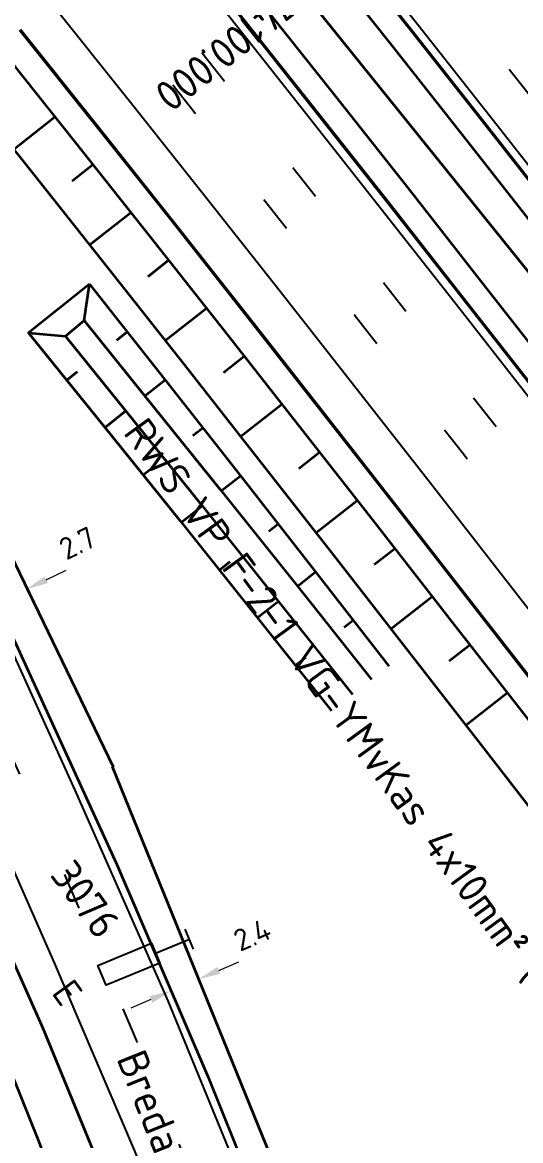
# Model space of a CAD drawing. Header units: metres. Extents: x 134219 to 139080, y 438661 to 444352.
# Drawn here: x 135154.9 to 135195.7, y 443367.6 to 443459.3 of the extents above; entities that cross this region are included whole.
import ezdxf
from ezdxf.enums import TextEntityAlignment as Align

# ---------------------------------------------------------------- set-up
doc = ezdxf.new("R2010")
doc.units = ezdxf.units.M
doc.linetypes.add('13strp', pattern=[4, 1, -3])
doc.linetypes.add('39strp', pattern=[12, 3, -9])
doc.layers.get('DEFPOINTS').update_dxf_attribs({"color": 193})
for name, color, linetype, lineweight in [('N-WE-KL-ET-T18', 1, 'Continuous', 18), ('N-WE-KL-ET-T25', 7, 'Continuous', 25), ('N-WE-KL-ET_LS_OV_ARMATUUR-S', 7, 'Continuous', 25), ('N-WE-KL-ET_LS_OV_ARMATUUR-T18', 1, 'Continuous', 25), ('N-WE-KL-ET_LS_OV_KABEL-G', 10, 'KL-LS-OV-N', 35), ('N-WE-KL-ET_LS_OV_KABEL-M', 7, 'Continuous', 18), ('N-WE-KL-ET_LS_OV_KABEL-T25', 7, 'Continuous', 25), ('Utd-geleiderail-nw', 8, 'glm a2ee v014$0$f2m40080', 35), ('Utd-ondergr-bs', 8, 'Continuous', 35), ('Utd-ondergr-nw', 8, '13strp', 35)]:
    doc.layers.add(name, color=color, linetype=linetype, lineweight=lineweight)
for name, color, linetype in [('N-WE-KL-ET_LS_OV_ARMATUUR-T25', 2, 'Continuous'), ('Utd-weg-bs', 8, 'Continuous'), ('Utd-weg-nw', 8, 'Continuous')]:
    doc.layers.add(name, color=color, linetype=linetype)
doc.styles.add('alm a2ee v011$0$rtw_iso', font='NLCS-ISO.ttf')
doc.styles.add('dtm a2ee v011$0$rtw_iso', font='NLCS-ISO.ttf')
doc.styles.add('ISO25', font='NLCS-ISO.ttf')
doc.styles.add('NLCS-ISO', font='NLCS-ISO.ttf')
doc.styles.add('NLCS_18', font='NLCS-ISO.ttf', dxfattribs={"height": 1.8})
doc.styles.add('NLCS_25', font='NLCS-ISO.ttf', dxfattribs={"height": 2.5})
doc.linetypes.add('glm a2ee v014$0$f2m40080', pattern='A,2,-1,[160,RTW.shx,S=0.5,R=0,X=0,Y=0],-1', length=4)
doc.linetypes.add('KL-LS-OV-N', pattern='A,4,-1,[103,NLCS.SHX,S=0.75,R=0,X=0,Y=0],-1,4,-1.5,["0V",Standard,S=1,R=0,X=0,Y=-0.5],-3', length=14.5)
doc.dimstyles.new('NLCS_t18_pijl_Dimension_l3_h1', dxfattribs={"dimtxt": 1.8, "dimasz": 1.8, "dimexe": 2, "dimexo": 2, "dimgap": 0.7, "dimtad": 1, "dimdec": 1, "dimzin": 0, "dimdsep": 46, "dimtxsty": 'NLCS_18', "dimcen": 2.5, "dimdle": 2, "dimclrd": 256, "dimclre": 256, "dimclrt": 256, "dimadec": 1, "dimazin": 0, "dimtfac": 1, "dimtdec": 1, "dimtofl": 0, "dimtmove": 1, "dimatfit": 0, "dimfxl": 0, "dimtolj": 1, "dimtzin": 0, "dimlwd": 18, "dimlwe": 18, "dimarcsym": 0})

# ---------------------------------------------------------------- blocks, each defined once
blk = doc.blocks.new('SKL-ET_OV_ARMATUUR_LD_NATRIUM_1x135W-SO')
for points in [[(0, 0.875), (0, -0.875)], [(3, 0), (0, 0)]]:
    blk.add_lwpolyline(points)
blk.add_lwpolyline([(3, 0.875), (7.75, 0.875), (7.75, -0.875), (3, -0.875)], close=True)
at = {"layer": 'N-WE-KL-ET-T18', "linetype": 'ByBlock', "style": 'NLCS-ISO'}
blk.add_attdef('GROEPSNUMMER', text='', height=1.8, dxfattribs=at).set_placement((-2, -4), align=Align.RIGHT)
blk.add_attdef('FASE-AANSLUITING', (10, -4), '', height=1.8, dxfattribs=at)
at = {"layer": 'N-WE-KL-ET-T18', "linetype": 'ByBlock', "style": 'NLCS-ISO', "flags": 1}
for tag, p in [('TYPE_ARMATUUR', (7.765, -13.456)), ('TYPE_FABRIKAAT', (7.765, -17.24)), ('VERMOGEN_LAMP', (7.765, -21.025)), ('SPIEGELSTAND', (7.765, -24.809)), ('HOOGTE_LICHTMAST', (7.765, -28.594)), ('UITLEGGERHOEK', (7.765, -32.378)), ('TYPE_LICHTMAST', (7.765, -36.163)), ('BOTSVRIENDELIJK', (7.765, -39.947)), ('POSITIE_LICHTMAST', (7.765, -43.732)), ('KABELAANSLUITING', (7.765, -47.516)), ('VOEDINGSPUNT', (7.765, -51.301))]:
    blk.add_attdef(tag, p, '', height=1.8, dxfattribs=at)
at = {"layer": 'N-WE-KL-ET-T25', "linetype": 'ByBlock', "style": 'NLCS-ISO'}
blk.add_attdef('MASTNUMMER', text='', height=2.5, dxfattribs=at).set_placement((4, 3.31), align=Align.MIDDLE)
at = {"layer": 'N-WE-KL-ET-T25', "linetype": 'ByBlock', "style": 'NLCS-ISO', "flags": 1}
blk.add_attdef('TYPE_SYMBOOL', (7.765, -10.056), '', height=2.5, dxfattribs=at)
blk = doc.blocks.new('RVMXE')
at = {"style": 'ISO25'}
blk.add_attdef('E', text='', height=2.25, dxfattribs=at).set_placement((5.5, 2.625), align=Align.MIDDLE)
blk = doc.blocks.new('*D557')
at = {"layer": 'DEFPOINTS', "color": 0, "transparency": 16777216}
for p in [(135155.245, 443412.793), (135155.245, 443412.793), (135152.802, 443411.618)]:
    blk.add_point(p, dxfattribs=at)
at = {"layer": 'N-WE-KL-ET_LS_OV_KABEL-M', "linetype": 'Continuous', "lineweight": 18, "transparency": 16777216}
for p, q in [((135156.867, 443413.573), (135158.49, 443414.353)), ((135151.18, 443410.838), (135149.557, 443410.058))]:
    blk.add_line(p, q, dxfattribs=at)
at = {"layer": 'N-WE-KL-ET_LS_OV_KABEL-M', "lineweight": 18, "transparency": 16777216}
for p, q in [((135155.245, 443412.793), (135156.112, 443410.991)), ((135152.802, 443411.618), (135153.669, 443409.816))]:
    blk.add_line(p, q, dxfattribs=at)
at = {"layer": 'N-WE-KL-ET_LS_OV_KABEL-M', "transparency": 16777216}
for points in [[(135156.737, 443413.844), (135156.997, 443413.303), (135155.245, 443412.793)], [(135151.05, 443411.108), (135151.31, 443410.568), (135152.802, 443411.618)]]:
    blk.add_solid(points, dxfattribs=at)
at = {"layer": 'N-WE-KL-ET_LS_OV_KABEL-M', "transparency": 16777216, "insert": (135159.416, 443416.574), "char_height": 1.8, "attachment_point": 5, "rotation": 25.68171, "style": 'NLCS_18'}
blk.add_mtext('\\A1;2.7', dxfattribs=at)
blk = doc.blocks.new('*D558')
at = {"layer": 'DEFPOINTS', "color": 0, "transparency": 16777216}
for p in [(135169.346, 443380.837), (135169.346, 443380.837), (135167.097, 443379.87)]:
    blk.add_point(p, dxfattribs=at)
at = {"layer": 'N-WE-KL-ET_LS_OV_KABEL-M', "linetype": 'Continuous', "lineweight": 18, "transparency": 16777216}
for p, q in [((135171, 443381.547), (135172.653, 443382.258)), ((135165.443, 443379.159), (135163.789, 443378.448))]:
    blk.add_line(p, q, dxfattribs=at)
at = {"layer": 'N-WE-KL-ET_LS_OV_KABEL-M', "lineweight": 18, "transparency": 16777216}
for p, q in [((135169.346, 443380.837), (135170.136, 443378.999)), ((135167.097, 443379.87), (135167.886, 443378.032))]:
    blk.add_line(p, q, dxfattribs=at)
at = {"layer": 'N-WE-KL-ET_LS_OV_KABEL-M', "transparency": 16777216}
for points in [[(135170.881, 443381.823), (135171.118, 443381.272), (135169.346, 443380.837)], [(135165.324, 443379.435), (135165.561, 443378.884), (135167.097, 443379.87)]]:
    blk.add_solid(points, dxfattribs=at)
at = {"layer": 'N-WE-KL-ET_LS_OV_KABEL-M', "transparency": 16777216, "insert": (135173.742, 443384.468), "char_height": 1.8, "attachment_point": 5, "rotation": 23.2573, "style": 'NLCS_18'}
blk.add_mtext('\\A1;2.4', dxfattribs=at)

msp = doc.modelspace()

# ---------------------------------------------------------------- linework, layer by layer
at = {"layer": 'N-WE-KL-ET_LS_OV_KABEL-G', "elevation": 1.814, "flags": 128}
msp.add_lwpolyline([(135028.791, 443628.212), (135029.429, 443628.499), (135031.215, 443626.78), (135031.77, 443626.036), (135031.717, 443624.461), (135052.283, 443604.284), (135079.826, 443576.697), (135079.681, 443576.86), (135107.02, 443546.266), (135128.475, 443521.399), (135135.828, 443512.885), (135160.14, 443483.986), (135177.303, 443462.483), (135198.671, 443435.935), (135200.352, 443433.581), (135206.963, 443425.677), (135215.588, 443414.756), (135229.59, 443396.504), (135246.512, 443374.993), (135246.49, 443375.006), (135294.884, 443312.895), (135333.287, 443263.089), (135371.731, 443213.181), (135406.65, 443167.972), (135427.92, 443140.404), (135453.984, 443108.378), (135454.935, 443105.985), (135457.196, 443102.601), (135480.28, 443072.391), (135496.144, 443052.166), (135531.445, 443005.868), (135550.731, 442980.132), (135566.747, 442957.086), (135582.351, 442934.835), (135591.75, 442921.241), (135600.66, 442908.466), (135623.1, 442873.097), (135810.94, 442567.72), (135811.574, 442566.242), (135890.003, 442440.492), (135917.509, 442397.788), (135918.361, 442396.368), (135921.308, 442391.573), (135924.118, 442387.088), (135993.388, 442276.103), (135998.088, 442268.147), (136009.985, 442249.338), (136029.664, 442217.436), (136035.64, 442207.918), (136051.526, 442183.815), (136063.882, 442163.962), (136083.422, 442134.873), (136087.677, 442128.392), (136098.452, 442110.211), (136094.165, 442107.281)], dxfattribs=at)
at = {"layer": 'N-WE-KL-ET_LS_OV_KABEL-G', "extrusion": (0.900493, 0.434871, 0), "elevation": 314533.702, "flags": 128}
msp.add_lwpolyline([(340540.984, -6.243), (340498.754, 0)], dxfattribs=at)
at = {"layer": 'N-WE-KL-ET_LS_OV_KABEL-G', "flags": 128}
msp.add_lwpolyline([(135162.266, 443398.255), (135182.947, 443347.373), (135192.881, 443318.365)], dxfattribs=at)
at = {"layer": 'Utd-geleiderail-nw', "linetype": 'Continuous', "flags": 128}
for points in [[(135153.764, 443496.368), (135160.104, 443488.618), (135163.871, 443483.979), (135166.412, 443480.838), (135172.685, 443473.038), (135178.931, 443465.215), (135185.151, 443457.373), (135191.349, 443449.515), (135197.528, 443441.644), (135203.69, 443433.761), (135209.839, 443425.87), (135215.978, 443417.974), (135222.111, 443410.072), (135227.604, 443402.991), (135228.241, 443402.17), (135234.369, 443394.267), (135240.497, 443386.365), (135246.626, 443378.463), (135252.754, 443370.561), (135256.902, 443365.213), (135258.883, 443362.659), (135265.011, 443354.757), (135271.139, 443346.855)], [(135148.974, 443492.431), (135155.298, 443484.701), (135159.055, 443480.075), (135161.586, 443476.945), (135167.847, 443469.161), (135174.08, 443461.354), (135180.288, 443453.527), (135186.477, 443445.681), (135192.647, 443437.82), (135198.802, 443429.946), (135204.947, 443422.062), (135211.083, 443414.168), (135217.213, 443406.271), (135222.705, 443399.191), (135223.341, 443398.37), (135229.47, 443390.468), (135235.598, 443382.566), (135241.726, 443374.664), (135247.855, 443366.762), (135252.003, 443361.413), (135253.983, 443358.86), (135260.112, 443350.958), (135266.24, 443343.055), (135272.368, 443335.153)]]:
    msp.add_lwpolyline(points, dxfattribs=at)
at = {"layer": 'Utd-ondergr-bs', "flags": 128}
for points in [[(135194.917, 443244.022), (135195.237, 443245.831), (135195.455, 443247.82), (135195.128, 443250.291), (135192.028, 443262.986), (135189.04, 443274.216), (135184.955, 443288.267), (135181.052, 443300.59), (135176.372, 443314.03), (135171.123, 443328.752), (135166.394, 443340.482), (135160.9, 443355.199), (135156.216, 443367.631), (135150.532, 443381.754), (135145.808, 443392.908), (135141.784, 443402.843), (135135.458, 443416.054), (135127.825, 443430.775), (135120.793, 443444.346), (135112.747, 443458.593), (135106.574, 443469.231), (135099.355, 443480.692)], [(135141.397, 443434.633), (135146.978, 443423.729), (135154.106, 443408.906), (135162.644, 443390.23), (135170.133, 443372.805), (135176.636, 443356.623), (135182.71, 443340.37), (135187.982, 443325.137), (135193.284, 443309.191), (135198, 443293.8), (135201.834, 443280.155), (135205.299, 443267.52), (135208.586, 443254.079), (135212.085, 443239.19), (135215.49, 443223.046), (135218.27, 443207.806), (135220.196, 443197.072), (135223.218, 443177.382), (135225.371, 443160.147), (135227.082, 443143.882), (135228.604, 443126.639), (135229.792, 443110.303), (135230.124, 443099.513)], [(135131.708, 443429.656), (135132.856, 443427.503), (135141.632, 443409.67), (135148.914, 443394.067), (135156.569, 443376.807), (135162.901, 443361.436), (135170.011, 443342.961), (135175.507, 443327.721), (135181.202, 443310.916), (135186.158, 443295.043), (135190.588, 443279.692), (135194.886, 443263.531), (135198.808, 443248.2), (135202.925, 443229.962), (135206.173, 443213.355), (135209.231, 443195.988), (135212.114, 443177.691), (135214.268, 443160.692), (135216.134, 443142.601), (135217.453, 443127.266), (135218.531, 443110.218), (135219.028, 443101.035), (135219.378, 443093.496)]]:
    msp.add_lwpolyline(points, dxfattribs=at)
at = {"layer": 'Utd-ondergr-nw', "linetype": 'Continuous', "flags": 128}
for points in [[(135148.909, 443505.354), (135155.294, 443497.625), (135161.64, 443489.867), (135165.124, 443485.578), (135167.951, 443482.083), (135174.23, 443474.275), (135180.48, 443466.447), (135186.704, 443458.601), (135192.905, 443450.739), (135199.086, 443442.865), (135205.251, 443434.979), (135211.402, 443427.086), (135217.543, 443419.187), (135223.676, 443411.285), (135229.169, 443404.204), (135229.805, 443403.383), (135235.934, 443395.481), (135242.062, 443387.579), (135248.19, 443379.677), (135254.319, 443371.775), (135256.715, 443368.685)], [(135148.963, 443505.399), (135155.348, 443497.669), (135161.694, 443489.911), (135165.178, 443485.622), (135168.006, 443482.127), (135174.285, 443474.319), (135180.535, 443466.491), (135186.759, 443458.644), (135192.96, 443450.783), (135199.142, 443442.908), (135205.306, 443435.022), (135211.457, 443427.129), (135217.598, 443419.23), (135223.731, 443411.328), (135229.224, 443404.247), (135229.861, 443403.426), (135235.989, 443395.524), (135242.117, 443387.622), (135248.246, 443379.72), (135254.374, 443371.818), (135256.747, 443368.758)], [(135153.707, 443483.407), (135157.176, 443479.137), (135159.992, 443475.656), (135166.247, 443467.879), (135172.475, 443460.078), (135178.68, 443452.255), (135184.865, 443444.414), (135191.033, 443436.556), (135197.186, 443428.685), (135203.329, 443420.803), (135209.463, 443412.912), (135215.593, 443405.015), (135221.085, 443397.935), (135221.721, 443397.114), (135227.85, 443389.212), (135233.978, 443381.309), (135240.107, 443373.407), (135246.235, 443365.505), (135248.641, 443362.403), (135252.208, 443357.803)], [(135153.762, 443483.452), (135157.231, 443479.181), (135160.046, 443475.7), (135166.301, 443467.923), (135172.53, 443460.121), (135178.735, 443452.299), (135184.92, 443444.457), (135191.088, 443436.6), (135197.241, 443428.728), (135203.384, 443420.846), (135209.519, 443412.955), (135215.648, 443405.058), (135221.14, 443397.977), (135221.777, 443397.157), (135227.905, 443389.254), (135234.033, 443381.352), (135240.162, 443373.45), (135246.29, 443365.548), (135248.696, 443362.446), (135252.238, 443357.88)], [(135129.022, 443479.929), (135130.935, 443477.605), (135137.191, 443469.958), (135140.628, 443465.727), (135143.419, 443462.276), (135149.624, 443454.561), (135155.808, 443446.815), (135161.974, 443439.042), (135168.125, 443431.244), (135174.264, 443423.422), (135180.395, 443415.581), (135186.519, 443407.721), (135192.641, 443399.846), (135198.764, 443391.959), (135204.253, 443384.881), (135204.89, 443384.06), (135211.018, 443376.158), (135217.147, 443368.256), (135223.275, 443360.354), (135229.404, 443352.452), (135231.81, 443349.349), (135235.532, 443344.55), (135241.66, 443336.648), (135244.15, 443333.438)], [(135154.681, 443458.612), (135160.879, 443450.85), (135167.056, 443443.062), (135173.218, 443435.25), (135179.366, 443427.418), (135185.503, 443419.568), (135191.633, 443411.701), (135197.759, 443403.821), (135203.884, 443395.931), (135209.374, 443388.852), (135210.011, 443388.031), (135216.139, 443380.129), (135222.267, 443372.227), (135228.396, 443364.325), (135234.524, 443356.423), (135236.93, 443353.321), (135240.652, 443348.521), (135246.397, 443341.114)], [(135154.736, 443458.656), (135160.933, 443450.894), (135167.111, 443443.105), (135173.273, 443435.294), (135179.421, 443427.461), (135185.558, 443419.611), (135191.688, 443411.744), (135197.814, 443403.864), (135203.939, 443395.974), (135209.429, 443388.895), (135210.066, 443388.074), (135216.194, 443380.172), (135222.323, 443372.27), (135228.451, 443364.368), (135234.579, 443356.466), (135236.986, 443353.363), (135240.708, 443348.564), (135246.423, 443341.195)], [(135152.98, 443457.249), (135159.173, 443449.493), (135165.347, 443441.71), (135171.504, 443433.902), (135177.649, 443426.074), (135183.784, 443418.226), (135189.913, 443410.362), (135196.037, 443402.484), (135202.161, 443394.594), (135207.651, 443387.516), (135208.288, 443386.695), (135214.416, 443378.793), (135220.545, 443370.891), (135226.673, 443362.989), (135232.801, 443355.087), (135235.208, 443351.985), (135238.93, 443347.185), (135245.058, 443339.283), (135245.62, 443338.558)], [(135154.191, 443448.841), (135157.553, 443451.521)], [(135158.988, 443446.266), (135160.671, 443447.604)], [(135160.412, 443441.012), (135163.782, 443443.681)], [(135165.201, 443438.423), (135166.888, 443439.755)], [(135160.405, 443437.801), (135166.553, 443430.007), (135172.69, 443422.189), (135178.818, 443414.35), (135184.941, 443406.493)], [(135166.61, 443433.164), (135169.988, 443435.825)], [(135159.961, 443434.804), (135164.898, 443428.705), (135171.122, 443420.961), (135177.329, 443413.188), (135183.522, 443405.389)], [(135155.381, 443433.828), (135161.617, 443426.124), (135167.835, 443418.387), (135174.038, 443410.62), (135180.227, 443402.825)], [(135158.406, 443433.547), (135163.326, 443427.468), (135169.547, 443419.728), (135175.752, 443411.958), (135181.944, 443404.161)], [(135162.651, 443433.204), (135163.502, 443433.876)], [(135171.392, 443430.563), (135173.083, 443431.892)], [(135159.387, 443430.606), (135158.542, 443429.922)], [(135164.944, 443428.648), (135166.598, 443429.95)], [(135172.789, 443425.302), (135176.173, 443427.955)], [(135163.378, 443427.404), (135161.685, 443426.039)], [(135168.88, 443425.385), (135169.685, 443426.017)], [(135177.566, 443422.69), (135179.259, 443424.015)], [(135165.663, 443422.826), (135164.815, 443422.144)], [(135171.206, 443420.856), (135172.772, 443422.084)], [(135178.952, 443417.426), (135182.341, 443420.073)], [(135169.642, 443419.609), (135167.945, 443418.249)], [(135175.088, 443417.547), (135175.852, 443418.144)], [(135183.723, 443414.807), (135185.419, 443416.129)], [(135171.912, 443415.023), (135171.063, 443414.345)], [(135177.443, 443413.044), (135178.931, 443414.205)], [(135175.882, 443411.794), (135174.18, 443410.44)], [(135185.101, 443409.541), (135188.494, 443412.183)], [(135181.278, 443409.695), (135182.004, 443410.261)], [(135189.869, 443406.915), (135191.566, 443408.235)], [(135178.139, 443407.203), (135177.288, 443406.527)], [(135191.241, 443401.648), (135194.637, 443404.286)]]:
    msp.add_lwpolyline(points, dxfattribs=at)
msp.add_lwpolyline([(135160.405, 443437.802), (135155.399, 443433.805), (135158.44, 443433.544), (135159.961, 443434.804)], close=True, dxfattribs=at)
at = {"layer": 'Utd-weg-bs', "flags": 128}
for points in [[(135140.786, 443434.319), (135145.424, 443425.36), (135152.926, 443410.134), (135159.209, 443396.333), (135166.833, 443379.055), (135173.418, 443362.99), (135179.997, 443345.804), (135185.455, 443330.819), (135192.167, 443310.594), (135197.552, 443292.973), (135201.329, 443279.708), (135205.852, 443262.548), (135210.75, 443242.147), (135214.489, 443224.723), (135217.729, 443207.421), (135220.744, 443189.064), (135223.424, 443170.029), (135225.155, 443156.161), (135226.945, 443138.577), (135228.13, 443122.598), (135229.009, 443106.082), (135229.359, 443099.084)], [(135134.337, 443431.006), (135141.974, 443416.007), (135150.07, 443399.032), (135157.523, 443382.165), (135164.068, 443366.807), (135170.668, 443350.103), (135176.358, 443334.673), (135182.764, 443316.131), (135188.149, 443299.145), (135192.861, 443283.171), (135196.946, 443267.963), (135201.201, 443251.143), (135205.304, 443233.214), (135208.824, 443215.786), (135212.066, 443197.535), (135214.428, 443182.257), (135216.514, 443167.19), (135218.398, 443151.358), (135219.997, 443134.365), (135221.125, 443118.932), (135222.045, 443100.454), (135222.247, 443095.102)]]:
    msp.add_lwpolyline(points, dxfattribs=at)
at = {"layer": 'Utd-weg-bs', "linetype": '39strp', "flags": 128}
msp.add_lwpolyline([(135137.555, 443432.659), (135142.842, 443422.41), (135151.304, 443405.138), (135158.529, 443388.992), (135165.009, 443374.052), (135172.409, 443355.649), (135178.445, 443339.485), (135185.051, 443320.716), (135190.25, 443304.475), (135195.685, 443286.415), (135200.353, 443269.312), (135204.555, 443252.724), (135208.851, 443234.274), (135212.231, 443217.109), (135215.31, 443200.085), (135218.134, 443182.03), (135220.598, 443162.399), (135222.584, 443145.496), (135224.065, 443129.221), (135225.139, 443112.749), (135225.793, 443097.088)], dxfattribs=at)
at = {"layer": 'Utd-weg-nw', "linetype": '39strp', "flags": 128}
for points in [[(134972.859, 443666.555), (134978.725, 443661.261), (134979.343, 443660.702), (134986.71, 443654), (134994.045, 443647.268), (135001.345, 443640.503), (135008.606, 443633.702), (135015.826, 443626.863), (135023.002, 443619.984), (135027.175, 443615.942), (135030.131, 443613.06), (135037.214, 443606.09), (135044.25, 443599.073), (135051.239, 443592.009), (135056.173, 443586.965), (135058.181, 443584.899), (135065.075, 443577.743), (135071.921, 443570.54), (135078.719, 443563.293), (135085.469, 443556), (135092.17, 443548.662), (135098.821, 443541.28), (135105.424, 443533.854), (135111.977, 443526.383), (135113.473, 443524.663), (135118.48, 443518.869), (135124.939, 443511.311), (135131.354, 443503.711), (135137.73, 443496.073), (135144.069, 443488.399), (135150.373, 443480.692), (135153.835, 443476.43), (135156.646, 443472.955), (135162.891, 443465.19), (135169.111, 443457.4), (135175.308, 443449.588), (135181.486, 443441.755), (135187.648, 443433.905), (135193.796, 443426.04), (135199.935, 443418.162), (135206.067, 443410.274), (135212.196, 443402.379), (135217.687, 443395.299), (135218.323, 443394.478), (135224.452, 443386.576), (135230.58, 443378.674), (135236.709, 443370.772), (135242.837, 443362.87), (135245.243, 443359.768), (135248.965, 443354.968), (135250.431, 443353.078)], [(134970.518, 443663.954), (134976.376, 443658.667), (134976.993, 443658.109), (134984.349, 443651.416), (134991.672, 443644.695), (134998.959, 443637.942), (135006.207, 443631.154), (135013.412, 443624.329), (135020.572, 443617.465), (135024.736, 443613.433), (135027.685, 443610.558), (135034.751, 443603.604), (135041.77, 443596.603), (135048.743, 443589.556), (135053.665, 443584.524), (135055.668, 443582.462), (135062.546, 443575.323), (135069.376, 443568.137), (135076.158, 443560.907), (135082.892, 443553.631), (135089.577, 443546.311), (135096.213, 443538.946), (135102.8, 443531.537), (135109.338, 443524.084), (135110.831, 443522.368), (135115.827, 443516.587), (135122.271, 443509.045), (135128.674, 443501.461), (135135.037, 443493.837), (135141.365, 443486.177), (135147.659, 443478.482), (135151.116, 443474.226), (135153.923, 443470.756), (135160.16, 443463.002), (135166.372, 443455.221), (135172.563, 443447.417), (135178.735, 443439.591), (135184.892, 443431.747), (135191.037, 443423.887), (135197.173, 443416.013), (135203.303, 443408.128), (135209.43, 443400.234), (135214.921, 443393.154), (135215.558, 443392.333), (135221.686, 443384.431), (135227.815, 443376.529), (135233.943, 443368.627), (135240.071, 443360.725), (135242.478, 443357.623), (135246.2, 443352.823), (135249.038, 443349.163)], [(135085.898, 443583.267), (135092.547, 443576.177), (135099.382, 443568.791), (135106.168, 443561.361), (135112.904, 443553.885), (135119.591, 443546.364), (135126.226, 443538.799), (135127.742, 443537.057), (135132.811, 443531.191), (135139.345, 443523.544), (135145.831, 443515.862), (135152.272, 443508.146), (135158.67, 443500.4), (135165.029, 443492.626), (135168.519, 443488.33), (135171.351, 443484.828), (135177.641, 443477.008), (135183.9, 443469.168), (135190.132, 443461.312), (135196.34, 443453.441), (135202.527, 443445.559), (135208.696, 443437.668), (135214.851, 443429.77), (135220.994, 443421.868), (135227.129, 443413.964), (135232.622, 443406.882), (135233.258, 443406.061), (135239.387, 443398.159), (135245.515, 443390.257), (135251.644, 443382.355), (135257.772, 443374.453), (135258.754, 443373.187)]]:
    msp.add_lwpolyline(points, dxfattribs=at)
at = {"layer": 'Utd-weg-nw', "linetype": 'Continuous', "flags": 128}
for points in [[(135149.502, 443505.846), (135155.889, 443498.114), (135162.237, 443490.353), (135165.722, 443486.063), (135168.55, 443482.567), (135174.831, 443474.757), (135181.083, 443466.927), (135187.308, 443459.079), (135193.51, 443451.215), (135199.693, 443443.339), (135205.858, 443435.453), (135212.01, 443427.559), (135218.151, 443419.66), (135224.284, 443411.757), (135229.777, 443404.676), (135230.414, 443403.855), (135236.542, 443395.953), (135242.67, 443388.051), (135248.799, 443380.149), (135254.927, 443372.247), (135257.069, 443369.485)], [(135153.165, 443482.965), (135156.632, 443478.697), (135159.447, 443475.217), (135165.7, 443467.441), (135171.928, 443459.642), (135178.131, 443451.821), (135184.315, 443443.981), (135190.482, 443436.125), (135196.634, 443428.255), (135202.776, 443420.373), (135208.91, 443412.483), (135215.04, 443404.586), (135220.532, 443397.506), (135221.168, 443396.685), (135227.297, 443388.783), (135233.425, 443380.881), (135239.553, 443372.978), (135245.682, 443365.076), (135248.088, 443361.974), (135251.81, 443357.174), (135251.914, 443357.04)], [(135151.122, 443468.495), (135157.35, 443460.751), (135163.555, 443452.979), (135169.739, 443445.183), (135175.906, 443437.365), (135182.058, 443429.527), (135188.199, 443421.672), (135194.332, 443413.802), (135200.46, 443405.919), (135206.586, 443398.027), (135212.076, 443390.948), (135212.713, 443390.127), (135218.841, 443382.225), (135224.97, 443374.323), (135231.098, 443366.421), (135237.227, 443358.519), (135239.633, 443355.416), (135243.355, 443350.617), (135247.658, 443345.068)]]:
    msp.add_lwpolyline(points, dxfattribs=at)

# ---------------------------------------------------------------- block references
at = {"layer": 'N-WE-KL-ET_LS_OV_ARMATUUR-S', "rotation": 202.543578517263}
msp.add_blockref('SKL-ET_OV_ARMATUUR_LD_NATRIUM_1x135W-SO', (135168.59, 443384.111), dxfattribs=at)
at = {"layer": 'N-WE-KL-ET_LS_OV_ARMATUUR-T18'}
ref = msp.add_blockref('RVMXE', (135168.59, 443384.111), dxfattribs=dict(at, rotation=306.0659960422106))
ref.add_attrib('E', 'E', dxfattribs={"layer": '0', "height": 2.25, "rotation": 306.066, "style": 'ISO25'}).set_placement((135158.593, 443379.734), align=Align.MIDDLE)

# ---------------------------------------------------------------- texts
at = {"layer": 'N-WE-KL-ET_LS_OV_ARMATUUR-T25', "style": 'ISO25'}
msp.add_text('3076', height=2.5, rotation=306.066, dxfattribs=at).set_placement((135157.102, 443389.357, 3.523))
at = {"layer": 'N-WE-KL-ET_LS_OV_KABEL-T25', "style": 'NLCS_25'}
msp.add_text('RWS VP F-2-1 VG-YMvKas 4x10mm² (OV)', height=2.5, rotation=306.066, dxfattribs=at).set_placement((135200.013, 443377.045), align=Align.MIDDLE_RIGHT)
at = {"layer": 'Utd-ondergr-bs', "style": 'dtm a2ee v011$0$rtw_iso'}
msp.add_text('Breda', height=2.5, rotation=291.85209, dxfattribs=at).set_placement((135162.578, 443374.345))
at = {"layer": 'Utd-ondergr-nw', "color": 7, "style": 'alm a2ee v011$0$rtw_iso'}
msp.add_text('74100.000', height=2.5, rotation=218.50958, dxfattribs=at).set_placement((135176.112, 443462.172))

# ---------------------------------------------------------------- dimensions: what is measured, and where the dimension line sits
at = {"layer": 'N-WE-KL-ET_LS_OV_KABEL-M'}
for base, p1, p2, angle, picture, middle in [((135155.245, 443412.793), (135152.802, 443411.618), (135155.245, 443412.793), 25.68171, '*D557', (135160.109, 443415.132)), ((135169.346, 443380.837), (135167.097, 443379.87), (135169.346, 443380.837), 23.2573, '*D558', (135174.374, 443382.998))]:
    dim = msp.add_linear_dim(base=base, p1=p1, p2=p2, angle=angle, dimstyle='NLCS_t18_pijl_Dimension_l3_h1', dxfattribs=at)
    dim.commit()
    dim.dimension.update_dxf_attribs({"geometry": picture, "text_midpoint": middle, "dimtype": 161})

doc.saveas('drawing.dxf')
